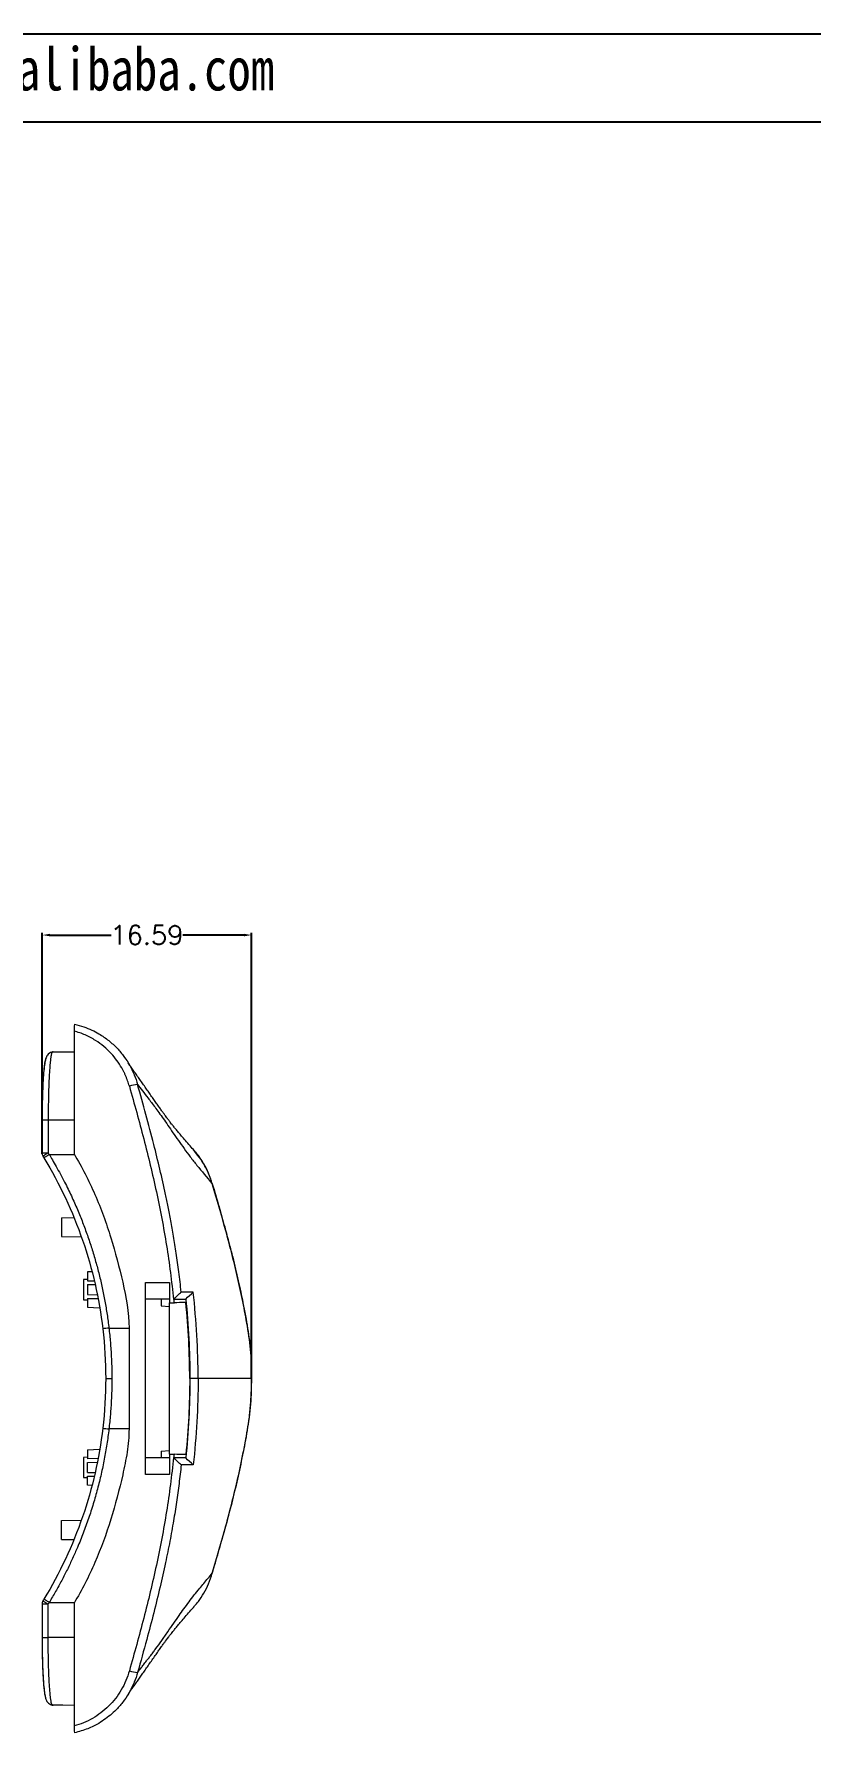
# Model space of a CAD drawing. Header units: inches. Extents: x 1474 to 3696, y 573 to 1061.
# Drawn here: x 3265.2 to 3326.6, y 730.8 to 865.5 of the extents above; entities that cross this region are included whole.
import ezdxf

# ---------------------------------------------------------------- set-up
doc = ezdxf.new("R2010")
doc.units = ezdxf.units.IN
doc.layers.add('文字', color=81, linetype='Continuous')
doc.styles.get("Standard").update_dxf_attribs({"font": 'txt', "bigfont": 'gbcbig.shx'})
doc.styles.add('宋体', font='', dxfattribs={"width": 0.8, "height": 3.5})
doc.styles.get('宋体').set_extended_font_data('SimSun')
doc.dimstyles.new('2', dxfattribs={"dimtxt": 1.5, "dimasz": 0.6, "dimexe": 0.18, "dimexo": 0.0625, "dimgap": 0.09, "dimtad": 0, "dimtih": 1, "dimtoh": 1, "dimzin": 0, "dimdsep": 46, "dimtxsty": 'Standard', "dimcen": 0, "dimadec": 0, "dimazin": 2, "dimtfac": 1, "dimtofl": 0, "dimtmove": 0, "dimatfit": 3, "dimfxl": 0, "dimtolj": 1, "dimtzin": 0, "dimarcsym": 0})

# ---------------------------------------------------------------- blocks, each defined once
blk = doc.blocks.new('*D189')
at = {"color": 0, "lineweight": -2, "transparency": 16777216}
for p, q in [((3265.81, 776.75), (3265.81, 794.27)), ((3266.41, 794.09), (3271.26, 794.09)), ((3281.79, 794.09), (3276.94, 794.09)), ((3282.39, 759), (3282.39, 794.27))]:
    blk.add_line(p, q, dxfattribs=at)
at = {"color": 0, "transparency": 16777216}
for points in [[(3266.41, 794.19), (3266.41, 793.99), (3265.81, 794.09)], [(3281.79, 794.19), (3281.79, 793.99), (3282.39, 794.09)]]:
    blk.add_solid(points, dxfattribs=at)
at = {"layer": 'Defpoints', "color": 0, "transparency": 16777216}
for p in [(3282.39, 794.09), (3265.81, 776.68), (3282.39, 758.94)]:
    blk.add_point(p, dxfattribs=at)
at = {"color": 0, "transparency": 16777216, "insert": (3274.1, 794.09), "char_height": 1.5, "attachment_point": 5}
blk.add_mtext('\\A1;16.59', dxfattribs=at)

msp = doc.modelspace()

# ---------------------------------------------------------------- linework, layer by layer
for p, q in [((3024.897, 865.516), (3438.659, 865.516)), ((3035.603, 858.551), (3431.694, 858.551))]:
    msp.add_line(p, q)
at = {"color": 7, "linetype": 'Continuous', "lineweight": 15}
for p, q in [((3268.327, 786.48), (3268.327, 776.739)), ((3268.327, 784.818), (3266.553, 784.787)), ((3265.788, 779.456), (3265.788, 776.819)), ((3266.279, 779.456), (3266.279, 776.819)), ((3266.359, 776.686), (3268.356, 776.69)), ((3267.321, 771.688), (3268.309, 771.698)), ((3267.321, 771.688), (3267.321, 770.188)), ((3267.321, 770.188), (3268.895, 770.172)), ((3269.381, 766.791), (3269.081, 766.788)), ((3269.081, 766.788), (3269.081, 765.188)), ((3269.743, 767.407), (3269.381, 767.388)), ((3269.381, 767.388), (3269.381, 766.684)), ((3269.381, 766.684), (3269.908, 766.687)), ((3269.381, 766.388), (3269.975, 766.393)), ((3269.381, 766.388), (3269.381, 765.588)), ((3273.981, 766.538), (3275.881, 766.538)), ((3273.981, 751.338), (3273.981, 766.538)), ((3275.881, 766.538), (3275.881, 764.938)), ((3269.081, 765.188), (3269.381, 765.186)), ((3269.381, 765.588), (3270.16, 765.581)), ((3269.381, 765.292), (3270.227, 765.288)), ((3269.381, 765.292), (3269.381, 764.588)), ((3275.881, 765.238), (3273.981, 765.238)), ((3275.231, 765.238), (3275.231, 764.688)), ((3269.381, 764.588), (3270.345, 764.538)), ((3275.231, 764.688), (3275.881, 764.654)), ((3275.881, 764.938), (3276.274, 764.945)), ((3275.881, 752.938), (3275.881, 764.938)), ((3271.088, 762.938), (3272.681, 762.938)), ((3272.681, 762.938), (3272.681, 754.938)), ((3278.158, 758.938), (3277.509, 758.938)), ((3272.681, 754.938), (3271.088, 754.938)), ((3269.381, 753.288), (3270.345, 753.339)), ((3269.381, 753.288), (3269.381, 752.584)), ((3275.231, 753.188), (3275.881, 753.222)), ((3275.231, 753.188), (3275.231, 752.638)), ((3275.881, 752.938), (3275.881, 751.338)), ((3275.881, 752.938), (3276.274, 752.931)), ((3269.381, 752.691), (3269.081, 752.688)), ((3269.081, 752.688), (3269.081, 751.088)), ((3270.227, 752.588), (3269.381, 752.584)), ((3269.381, 752.288), (3270.16, 752.295)), ((3269.381, 751.488), (3269.381, 752.288)), ((3275.881, 752.638), (3273.981, 752.638)), ((3269.081, 751.088), (3269.381, 751.086)), ((3269.381, 751.488), (3269.975, 751.483)), ((3269.381, 751.192), (3269.908, 751.19)), ((3269.381, 750.488), (3269.381, 751.192)), ((3269.743, 750.469), (3269.381, 750.488)), ((3275.881, 751.338), (3273.981, 751.338)), ((3267.321, 747.688), (3268.895, 747.704)), ((3267.321, 746.188), (3267.321, 747.688)), ((3267.321, 746.188), (3268.309, 746.178)), ((3265.788, 741.057), (3265.788, 738.42)), ((3266.279, 738.42), (3266.279, 741.057)), ((3266.359, 741.19), (3268.356, 741.186)), ((3268.327, 741.138), (3268.327, 731.396)), ((3266.553, 733.089), (3268.327, 733.058))]:
    msp.add_line(p, q, dxfattribs=at)
at = {"color": 8, "linetype": 'Continuous', "lineweight": 15}
for p, q in [((3266.663, 784.828), (3268.327, 784.857)), ((3265.788, 779.456), (3266.279, 779.456)), ((3266.279, 779.456), (3268.327, 779.456)), ((3265.788, 776.819), (3266.279, 776.819)), ((3266.279, 741.057), (3265.788, 741.057)), ((3265.788, 738.42), (3266.279, 738.42)), ((3268.327, 738.42), (3266.279, 738.42)), ((3268.327, 733.019), (3266.663, 733.048))]:
    msp.add_line(p, q, dxfattribs=at)
at = {"color": 7, "linetype": 'Continuous', "lineweight": 15, "flags": 128}
for points in [[(3279.308, 774.299), (3279.324, 774.334), (3279.281, 774.37)], [(3279.281, 743.506), (3279.324, 743.542), (3279.308, 743.577)]]:
    msp.add_lwpolyline(points, dxfattribs=at)
at = {"color": 7, "linetype": 'Continuous', "lineweight": 15}
for centre, radius, start, end in [((3266.675, 784.326), 0.502, 91.42475, 137.1009), ((3273.433, 780.274), 1.965, 92.03097, 111.54183), ((3277.967, 703.45), 59.884, 96.59634, 97.06644), ((3277.967, 814.426), 59.884, 262.93356, 263.40366), ((3266.283, 741.061), 0.494, 164.49363, 180.44283), ((3273.433, 737.603), 1.965, 248.45817, 267.96903), ((3266.675, 733.55), 0.502, 235.17185, 268.59016)]:
    msp.add_arc(centre, radius, start, end, dxfattribs=at)
for points, knots in [([(3268.367, 787.026), (3268.357, 787.039), (3268.347, 786.983), (3268.332, 786.78), (3268.327, 786.632), (3268.327, 786.48)], [0, 0, 0, 0, 0.5, 0.5, 1, 1, 1, 1]), ([(3268.367, 787.026), (3268.613, 786.963), (3269.082, 786.84), (3269.725, 786.573), (3270.393, 786.22), (3271.072, 785.75), (3271.736, 785.14), (3272.291, 784.475), (3272.739, 783.793), (3272.959, 783.309), (3273.061, 783.083)], [0, 0, 0, 0, 0.1217057, 0.2327964, 0.3321396, 0.4816483, 0.6229041, 0.755301, 0.8856928, 1, 1, 1, 1]), ([(3272.711, 782.102), (3272.69, 782.175), (3272.647, 782.32), (3272.575, 782.535), (3272.495, 782.746), (3272.408, 782.954), (3272.314, 783.158), (3272.213, 783.359), (3272.027, 783.697), (3271.73, 784.156), (3271.258, 784.73), (3270.696, 785.268), (3270.131, 785.679), (3269.628, 785.972), (3269.207, 786.176), (3268.774, 786.349), (3268.476, 786.436), (3268.327, 786.48)], [0, 0, 0, 0, 0.0341895, 0.0682585, 0.102253, 0.1362189, 0.1702026, 0.20425, 0.2384071, 0.3458841, 0.4536926, 0.5795503, 0.7056057, 0.7793939, 0.852798, 0.9262046, 1, 1, 1, 1]), ([(3266.089, 784.298), (3266.078, 784.274), (3266.058, 784.231), (3266.031, 784.128), (3266.007, 784.01), (3265.982, 783.855), (3265.955, 783.658), (3265.925, 783.376), (3265.893, 782.994), (3265.866, 782.577), (3265.848, 782.221), (3265.836, 781.948), (3265.825, 781.664), (3265.809, 781.169), (3265.793, 780.436), (3265.79, 779.781), (3265.789, 779.456)], [0, 0, 0, 0, 0.0660595, 0.1148975, 0.1636067, 0.2187364, 0.2800033, 0.3413544, 0.4379681, 0.534839, 0.5812312, 0.6274096, 0.67358, 0.7199487, 0.8611, 1, 1, 1, 1]), ([(3266.608, 784.787), (3266.547, 784.777), (3266.417, 784.755), (3266.21, 784.598), (3266.076, 784.327), (3266.014, 784.003), (3265.944, 783.493), (3265.884, 782.787), (3265.844, 782.036), (3265.82, 781.336), (3265.805, 780.748), (3265.796, 780.116), (3265.794, 779.679), (3265.794, 779.456)], [0, 0, 0, 0, 0.0294703, 0.0630695, 0.1445582, 0.2503265, 0.3727847, 0.5088703, 0.6585976, 0.7387197, 0.8223186, 0.909394, 1, 1, 1, 1]), ([(3266.663, 784.828), (3266.649, 784.838), (3266.623, 784.856), (3266.593, 784.841), (3266.578, 784.787), (3266.575, 784.777)], [0, 0, 0, 0, 0.4622092, 0.8954189, 1, 1, 1, 1]), ([(3277.881, 776.973), (3277.757, 777.114), (3277.5, 777.406), (3277.161, 777.791), (3276.857, 778.142), (3276.602, 778.442), (3276.389, 778.699), (3276.212, 778.918), (3276.067, 779.102), (3275.955, 779.246), (3275.87, 779.357), (3275.799, 779.451), (3275.72, 779.556), (3275.625, 779.682), (3275.516, 779.831), (3275.392, 780), (3275.24, 780.211), (3275.059, 780.463), (3274.853, 780.757), (3274.634, 781.069), (3274.408, 781.395), (3274.178, 781.727), (3273.947, 782.058), (3273.712, 782.395), (3273.474, 782.731), (3273.237, 783.064), (3273.007, 783.386), (3272.79, 783.691), (3272.675, 783.87), (3272.619, 783.958)], [0, 0, 0, 0, 0.0387735, 0.0806507, 0.1185292, 0.1524381, 0.1823903, 0.2083884, 0.2304314, 0.2485156, 0.2613777, 0.2720014, 0.2844472, 0.2991733, 0.3161818, 0.3354746, 0.357054, 0.3878285, 0.4223133, 0.4605111, 0.5024213, 0.5480363, 0.5973438, 0.6503383, 0.7128966, 0.7799302, 0.8514312, 0.9273612, 1, 1, 1, 1]), ([(3272.711, 782.102), (3273.099, 780.715), (3273.482, 779.327), (3274.205, 776.541), (3274.543, 775.141), (3275.152, 772.325), (3275.422, 770.909), (3275.878, 768.062), (3276.064, 766.631), (3276.204, 765.195)], [0, 0, 0, 0, 0.25, 0.25, 0.5, 0.5, 0.75, 0.75, 1, 1, 1, 1]), ([(3276.817, 765.785), (3276.787, 766.058), (3276.729, 766.592), (3276.632, 767.376), (3276.531, 768.13), (3276.426, 768.852), (3276.318, 769.544), (3276.21, 770.204), (3276.1, 770.834), (3275.991, 771.432), (3275.884, 772), (3275.778, 772.538), (3275.675, 773.046), (3275.327, 774.704), (3274.6, 777.779), (3273.8, 780.662), (3273.363, 782.238)], [0, 0, 0, 0, 0.0486717, 0.0955509, 0.1406379, 0.1839325, 0.2254344, 0.2651429, 0.3030582, 0.3391808, 0.3735116, 0.4060508, 0.4367989, 0.4657562, 0.7079978, 1, 1, 1, 1]), ([(3273.363, 782.238), (3273.47, 782.089), (3273.598, 781.923), (3273.879, 781.562), (3274.032, 781.369), (3274.364, 780.942), (3274.543, 780.707), (3274.94, 780.174), (3275.157, 779.874), (3275.629, 779.201), (3275.885, 778.828), (3276.438, 778.023), (3276.734, 777.595), (3277.207, 776.942), (3277.37, 776.723), (3277.707, 776.283), (3277.882, 776.06), (3278.432, 775.378), (3278.835, 774.903), (3279.281, 774.37)], [0, 0, 0, 0, 0.125, 0.125, 0.25, 0.25, 0.375, 0.375, 0.5, 0.5, 0.625, 0.625, 0.75, 0.75, 0.8125, 0.8125, 0.875, 0.875, 1, 1, 1, 1]), ([(3265.807, 776.683), (3265.817, 776.647), (3265.83, 776.602), (3265.859, 776.566), (3265.864, 776.56)], [0, 0, 0, 0, 0.8128662, 1, 1, 1, 1]), ([(3266.279, 776.819), (3266.229, 776.788), (3266.176, 776.756), (3266.073, 776.692), (3266.023, 776.661), (3265.942, 776.61), (3265.91, 776.59), (3265.87, 776.564), (3265.861, 776.558), (3265.862, 776.558)], [0, 0, 0, 0, 0.25, 0.25, 0.5, 0.5, 0.75, 0.75, 1, 1, 1, 1]), ([(3266.359, 776.686), (3266.347, 776.679), (3266.317, 776.66), (3266.262, 776.626), (3266.196, 776.585), (3266.126, 776.54), (3266.048, 776.493), (3265.983, 776.454), (3265.946, 776.431), (3265.943, 776.429), (3265.941, 776.428)], [0, 0, 0, 0, 0.0540281, 0.1366515, 0.2505545, 0.372939, 0.5008805, 0.7081868, 0.8744342, 1, 1, 1, 1]), ([(3265.941, 776.428), (3267.188, 774.371), (3268.216, 772.18), (3269.781, 767.629), (3270.319, 765.27), (3270.6, 762.88)], [0, 0, 0, 0, 0.5, 0.5, 1, 1, 1, 1]), ([(3266.279, 776.819), (3266.297, 776.791), (3266.324, 776.747), (3266.349, 776.702), (3266.359, 776.686)], [0, 0, 0, 0, 0.6379219, 1, 1, 1, 1]), ([(3266.359, 776.686), (3266.442, 776.546), (3266.628, 776.234), (3267.045, 775.511), (3267.555, 774.562), (3268.113, 773.418), (3268.588, 772.355), (3269.011, 771.315), (3269.388, 770.293), (3269.732, 769.262), (3270.043, 768.224), (3270.32, 767.179), (3270.564, 766.128), (3270.773, 765.07), (3270.952, 764.007), (3271.042, 763.295), (3271.088, 762.938)], [0, 0, 0, 0, 0.0334642, 0.0743149, 0.1710238, 0.2539768, 0.3349159, 0.4094442, 0.4837985, 0.5579646, 0.6319269, 0.7056924, 0.7793184, 0.8528682, 0.9264058, 1, 1, 1, 1]), ([(3268.327, 776.739), (3268.952, 775.706), (3269.496, 774.629), (3270.221, 772.962), (3270.446, 772.396), (3270.865, 771.256), (3271.058, 770.679), (3271.598, 768.936), (3271.906, 767.753), (3272.45, 765.375), (3272.681, 764.179), (3272.681, 762.938)], [0, 0, 0, 0, 0.25, 0.25, 0.375, 0.375, 0.5, 0.5, 0.75, 0.75, 1, 1, 1, 1]), ([(3279.297, 774.322), (3279.202, 774.609), (3279.015, 775.181), (3278.603, 775.957), (3278.187, 776.585), (3277.886, 776.924), (3277.767, 777.057)], [0, 0, 0, 0, 0.2868576, 0.5704355, 0.8305395, 1, 1, 1, 1]), ([(3279.281, 774.37), (3279.19, 774.653), (3279.014, 775.202), (3278.671, 775.873), (3278.337, 776.396), (3278.089, 776.733), (3277.928, 776.914), (3277.878, 776.971)], [0, 0, 0, 0, 0.29709382, 0.57829108, 0.75528164, 0.92289295, 1, 1, 1, 1]), ([(3279.281, 774.37), (3279.46, 773.759), (3279.794, 772.622), (3280.238, 771.039), (3280.596, 769.71), (3280.963, 768.289), (3281.338, 766.733), (3281.664, 765.18), (3281.905, 763.92), (3282.082, 762.922), (3282.255, 761.734), (3282.352, 760.624), (3282.392, 759.618), (3282.395, 759.154), (3282.396, 758.938)], [0, 0, 0, 0, 0.1209686, 0.2253212, 0.3125393, 0.3825924, 0.50425, 0.6166162, 0.6840101, 0.7478406, 0.8089952, 0.9119134, 0.959145, 1, 1, 1, 1]), ([(3282.404, 758.939), (3282.392, 759.618), (3282.368, 761.01), (3282.082, 763.042), (3281.703, 765.031), (3281.159, 767.581), (3280.361, 770.672), (3279.654, 773.106), (3279.307, 774.299)], [0, 0, 0, 0, 0.1294422, 0.2650494, 0.3906752, 0.5157776, 0.762633, 1, 1, 1, 1]), ([(3276.246, 765.238), (3276.367, 765.36), (3276.493, 765.485), (3276.659, 765.646), (3276.71, 765.694), (3276.787, 765.764), (3276.812, 765.785), (3276.817, 765.785)], [0, 0, 0, 0, 0.5, 0.5, 0.75, 0.75, 1, 1, 1, 1]), ([(3277.176, 765.238), (3277.283, 764.192), (3277.363, 763.142), (3277.476, 761.042), (3277.509, 759.99), (3277.509, 758.938)], [0, 0, 0, 0, 0.5, 0.5, 1, 1, 1, 1]), ([(3278.158, 758.938), (3278.158, 760.082), (3278.119, 761.225), (3277.986, 763.508), (3277.894, 764.648), (3277.767, 765.785)], [0, 0, 0, 0, 0.5, 0.5, 1, 1, 1, 1]), ([(3277.489, 758.938), (3277.489, 759.944), (3277.459, 760.949), (3277.356, 762.957), (3277.282, 763.96), (3277.184, 764.961)], [0, 0, 0, 0, 0.5, 0.5, 1, 1, 1, 1]), ([(3271.088, 762.938), (3271.109, 762.748), (3271.152, 762.367), (3271.204, 761.796), (3271.248, 761.224), (3271.281, 760.653), (3271.305, 760.081), (3271.32, 759.51), (3271.321, 759.129), (3271.322, 758.938)], [0, 0, 0, 0, 0.1433716, 0.2865047, 0.4294394, 0.572216, 0.7148746, 0.8574558, 1, 1, 1, 1]), ([(3270.831, 758.938), (3270.831, 758.938), (3270.842, 758.938), (3270.889, 758.938), (3270.927, 758.938), (3271.022, 758.938), (3271.08, 758.938), (3271.201, 758.938), (3271.264, 758.938), (3271.322, 758.938)], [0, 0, 0, 0, 0.25, 0.25, 0.5, 0.5, 0.75, 0.75, 1, 1, 1, 1]), ([(3271.322, 758.938), (3271.321, 758.748), (3271.32, 758.367), (3271.305, 757.795), (3271.281, 757.224), (3271.248, 756.652), (3271.204, 756.081), (3271.152, 755.509), (3271.109, 755.129), (3271.088, 754.938)], [0, 0, 0, 0, 0.1425442, 0.2851254, 0.427784, 0.5705606, 0.7134953, 0.8566284, 1, 1, 1, 1]), ([(3277.509, 758.938), (3277.509, 757.886), (3277.476, 756.834), (3277.363, 754.734), (3277.283, 753.685), (3277.176, 752.638)], [0, 0, 0, 0, 0.5, 0.5, 1, 1, 1, 1]), ([(3277.489, 758.938), (3277.489, 757.933), (3277.459, 756.927), (3277.356, 754.919), (3277.282, 753.916), (3277.184, 752.915)], [0, 0, 0, 0, 0.5, 0.5, 1, 1, 1, 1]), ([(3277.509, 758.938), (3277.502, 758.938), (3277.496, 758.938), (3277.489, 758.938), (3277.489, 758.938)], [0.009696139, 0.009696139, 0.009696139, 0.009696139, 0.026184664, 0.026860319, 0.026860319, 0.026860319, 0.026860319]), ([(3278.158, 758.938), (3278.158, 757.794), (3278.119, 756.651), (3277.986, 754.368), (3277.894, 753.228), (3277.767, 752.092)], [0, 0, 0, 0, 0.5, 0.5, 1, 1, 1, 1]), ([(3282.396, 758.938), (3281.943, 758.938), (3281.523, 758.938), (3280.736, 758.938), (3280.369, 758.938), (3279.677, 758.938), (3279.354, 758.938), (3278.891, 758.938), (3278.739, 758.938), (3278.443, 758.938), (3278.297, 758.938), (3278.158, 758.938)], [0, 0, 0, 0, 0.25, 0.25, 0.5, 0.5, 0.75, 0.75, 0.875, 0.875, 1, 1, 1, 1]), ([(3279.281, 743.506), (3279.444, 744.06), (3279.779, 745.201), (3280.277, 746.97), (3280.779, 748.85), (3281.272, 750.846), (3281.65, 752.619), (3281.925, 754.059), (3282.098, 755.057), (3282.235, 756.021), (3282.332, 756.988), (3282.387, 757.994), (3282.393, 758.634), (3282.396, 758.938)], [0, 0, 0, 0, 0.1096698, 0.226115, 0.3493729, 0.4795124, 0.6166079, 0.6937669, 0.7578901, 0.808986, 0.8786186, 0.942265, 1, 1, 1, 1]), ([(3279.308, 743.577), (3279.66, 744.792), (3280.371, 747.241), (3281.171, 750.344), (3281.71, 752.88), (3282.086, 754.858), (3282.368, 756.879), (3282.392, 758.262), (3282.404, 758.938)], [0, 0, 0, 0, 0.2417182, 0.48719, 0.6115369, 0.7364937, 0.8713744, 1, 1, 1, 1]), ([(3282.393, 758.938), (3282.405, 758.938), (3282.462, 758.938), (3282.425, 758.938), (3282.396, 758.938)], [0, 0, 0, 0, 0.2130233, 1, 1, 1, 1]), ([(3270.6, 754.997), (3270.319, 752.606), (3269.781, 750.247), (3268.216, 745.697), (3267.188, 743.505), (3265.941, 741.449)], [0, 0, 0, 0, 0.5, 0.5, 1, 1, 1, 1]), ([(3271.088, 754.938), (3271.063, 754.737), (3271.014, 754.336), (3270.926, 753.736), (3270.829, 753.138), (3270.721, 752.542), (3270.602, 751.948), (3270.473, 751.355), (3270.333, 750.765), (3270.182, 750.176), (3270.021, 749.589), (3269.849, 749.005), (3269.667, 748.422), (3269.474, 747.842), (3269.27, 747.265), (3269.056, 746.691), (3268.832, 746.12), (3268.553, 745.449), (3268.212, 744.676), (3267.796, 743.802), (3267.349, 742.927), (3266.872, 742.053), (3266.53, 741.479), (3266.359, 741.19)], [0, 0, 0, 0, 0.0413994, 0.0827719, 0.1241305, 0.165488, 0.2068556, 0.2482447, 0.2896666, 0.3311325, 0.3726539, 0.414241, 0.4558957, 0.4976151, 0.5393964, 0.5812368, 0.6231338, 0.6650852, 0.7300051, 0.7960732, 0.8631828, 0.9312044, 1, 1, 1, 1]), ([(3272.681, 754.938), (3272.681, 754.316), (3272.622, 753.706), (3272.439, 752.501), (3272.314, 751.905), (3271.906, 750.124), (3271.599, 748.942), (3270.878, 746.615), (3270.462, 745.471), (3269.496, 743.247), (3268.951, 742.17), (3268.327, 741.138)], [0, 0, 0, 0, 0.125, 0.125, 0.25, 0.25, 0.5, 0.5, 0.75, 0.75, 1, 1, 1, 1]), ([(3276.204, 752.681), (3276.064, 751.245), (3275.878, 749.814), (3275.422, 746.967), (3275.152, 745.551), (3274.543, 742.735), (3274.205, 741.336), (3273.482, 738.549), (3273.099, 737.161), (3272.711, 735.774)], [0, 0, 0, 0, 0.25, 0.25, 0.5, 0.5, 0.75, 0.75, 1, 1, 1, 1]), ([(3276.817, 752.091), (3276.79, 751.843), (3276.736, 751.348), (3276.645, 750.608), (3276.548, 749.869), (3276.442, 749.132), (3276.329, 748.398), (3276.16, 747.369), (3275.916, 746.016), (3275.562, 744.266), (3275.139, 742.374), (3274.639, 740.339), (3274.043, 738.08), (3273.604, 736.505), (3273.363, 735.638)], [0, 0, 0, 0, 0.04427569, 0.0885094, 0.13269931, 0.1768438, 0.22094216, 0.26499472, 0.36233535, 0.46574551, 0.58308263, 0.70798708, 0.83942955, 1, 1, 1, 1]), ([(3276.817, 752.091), (3276.812, 752.091), (3276.787, 752.112), (3276.71, 752.183), (3276.659, 752.23), (3276.494, 752.39), (3276.366, 752.516), (3276.246, 752.638)], [0, 0, 0, 0, 0.25, 0.25, 0.5, 0.5, 1, 1, 1, 1]), ([(3273.363, 735.638), (3273.39, 735.675), (3273.444, 735.75), (3273.537, 735.872), (3273.632, 735.996), (3273.728, 736.119), (3273.866, 736.297), (3274.03, 736.506), (3274.226, 736.757), (3274.407, 736.991), (3274.602, 737.248), (3274.883, 737.624), (3275.253, 738.136), (3275.729, 738.82), (3276.194, 739.499), (3276.62, 740.114), (3277.023, 740.682), (3277.423, 741.226), (3277.841, 741.766), (3278.233, 742.252), (3278.599, 742.694), (3278.932, 743.091), (3279.166, 743.369), (3279.281, 743.506)], [0, 0, 0, 0, 0.0302076, 0.0619259, 0.0951493, 0.1218356, 0.1495265, 0.2171252, 0.2570715, 0.3003709, 0.348634, 0.3904592, 0.4795748, 0.5637071, 0.6367236, 0.6969965, 0.7481914, 0.8017314, 0.8522827, 0.9002855, 0.9345627, 0.9677981, 1, 1, 1, 1]), ([(3277.874, 740.908), (3277.978, 741.028), (3278.252, 741.342), (3278.631, 741.929), (3279.015, 742.673), (3279.191, 743.224), (3279.281, 743.506)], [0, 0, 0, 0, 0.15958948, 0.42156388, 0.702825, 1, 1, 1, 1]), ([(3265.862, 741.319), (3265.861, 741.318), (3265.87, 741.312), (3265.91, 741.286), (3265.942, 741.266), (3266.023, 741.215), (3266.073, 741.185), (3266.176, 741.121), (3266.229, 741.088), (3266.279, 741.057)], [0, 0, 0, 0, 0.25, 0.25, 0.5, 0.5, 0.75, 0.75, 1, 1, 1, 1]), ([(3266.359, 741.19), (3266.347, 741.197), (3266.318, 741.215), (3266.263, 741.249), (3266.196, 741.292), (3266.126, 741.336), (3266.053, 741.38), (3265.991, 741.418), (3265.949, 741.444), (3265.943, 741.447), (3265.941, 741.449)], [0, 0, 0, 0, 0.0518835, 0.1344042, 0.250503, 0.3728373, 0.5007927, 0.674151, 0.8422376, 1, 1, 1, 1]), ([(3266.279, 741.057), (3266.297, 741.086), (3266.324, 741.13), (3266.35, 741.174), (3266.359, 741.19)], [0, 0, 0, 0, 0.6485527, 1, 1, 1, 1]), ([(3272.621, 733.923), (3272.672, 734.001), (3272.775, 734.163), (3272.969, 734.438), (3273.177, 734.728), (3273.39, 735.027), (3273.61, 735.337), (3273.834, 735.656), (3274.07, 735.994), (3274.315, 736.347), (3274.566, 736.708), (3274.808, 737.056), (3275.038, 737.383), (3275.243, 737.671), (3275.421, 737.916), (3275.569, 738.118), (3275.694, 738.286), (3275.791, 738.415), (3275.867, 738.516), (3275.946, 738.618), (3276.044, 738.745), (3276.175, 738.912), (3276.345, 739.122), (3276.559, 739.383), (3276.818, 739.69), (3277.131, 740.051), (3277.482, 740.45), (3277.751, 740.755), (3277.881, 740.903)], [0, 0, 0, 0, 0.06553563, 0.13510518, 0.20102373, 0.26325557, 0.32178896, 0.37662677, 0.42777635, 0.47978063, 0.52730841, 0.57034631, 0.60889141, 0.64294687, 0.66950933, 0.69251561, 0.71196974, 0.72787586, 0.73827621, 0.75075209, 0.76629709, 0.78490831, 0.8110588, 0.84154915, 0.87638086, 0.91556667, 0.95913714, 1, 1, 1, 1]), ([(3265.789, 738.42), (3265.79, 738.093), (3265.792, 737.684), (3265.8, 737.207), (3265.804, 736.97), (3265.81, 736.737), (3265.819, 736.383), (3265.835, 735.923), (3265.858, 735.441), (3265.882, 735.049), (3265.905, 734.736), (3265.931, 734.437), (3265.962, 734.162), (3265.994, 733.936), (3266.026, 733.777), (3266.046, 733.681), (3266.057, 733.658), (3266.058, 733.656)], [0, 0, 0, 0, 0.1486305, 0.1860858, 0.2234821, 0.2609147, 0.2984777, 0.3969559, 0.495501, 0.5644251, 0.6329434, 0.7016438, 0.783257, 0.8649429, 0.9297913, 0.9947745, 1, 1, 1, 1]), ([(3265.794, 738.42), (3265.794, 738.166), (3265.796, 737.673), (3265.808, 736.971), (3265.825, 736.335), (3265.848, 735.772), (3265.873, 735.283), (3265.91, 734.747), (3265.957, 734.235), (3266.022, 733.804), (3266.067, 733.581), (3266.124, 733.419), (3266.215, 733.271), (3266.35, 733.16), (3266.49, 733.103), (3266.568, 733.095), (3266.607, 733.091)], [0, 0, 0, 0, 0.1026954, 0.1997199, 0.2911004, 0.3768445, 0.4569737, 0.5314834, 0.663473, 0.7729488, 0.8597643, 0.8957198, 0.9298691, 0.9645008, 0.9822743, 1, 1, 1, 1]), ([(3272.711, 735.774), (3272.561, 735.241), (3272.343, 734.728), (3271.788, 733.783), (3271.451, 733.35), (3270.683, 732.591), (3270.253, 732.265), (3269.329, 731.736), (3268.836, 731.533), (3268.327, 731.396)], [0, 0, 0, 0, 0.25, 0.25, 0.5, 0.5, 0.75, 0.75, 1, 1, 1, 1]), ([(3273.061, 734.793), (3272.96, 734.571), (3272.744, 734.094), (3272.305, 733.422), (3271.821, 732.836), (3271.323, 732.353), (3270.828, 731.954), (3270.199, 731.542), (3269.384, 731.13), (3268.723, 730.948), (3268.367, 730.85)], [0, 0, 0, 0, 0.11225606, 0.24106063, 0.37150998, 0.46643719, 0.56656304, 0.67146659, 0.82301385, 1, 1, 1, 1]), ([(3266.663, 733.048), (3266.648, 733.038), (3266.619, 733.017), (3266.59, 733.045), (3266.576, 733.088), (3266.575, 733.091)], [0, 0, 0, 0, 0.4999265, 0.9638316, 1, 1, 1, 1]), ([(3268.327, 731.396), (3268.327, 731.244), (3268.332, 731.097), (3268.347, 730.894), (3268.357, 730.837), (3268.367, 730.85)], [0, 0, 0, 0, 0.5, 0.5, 1, 1, 1, 1])]:
    msp.add_open_spline(points, degree=3, knots=knots, dxfattribs=at)
at = {"color": 8, "linetype": 'Continuous', "lineweight": 15}
for points, knots in [([(3266.575, 784.777), (3266.556, 784.724), (3266.529, 784.652), (3266.498, 784.478), (3266.48, 784.361), (3266.463, 784.234), (3266.447, 784.101), (3266.433, 783.964), (3266.413, 783.744), (3266.387, 783.415), (3266.358, 782.943), (3266.334, 782.426), (3266.314, 781.871), (3266.298, 781.287), (3266.283, 780.489), (3266.281, 779.868), (3266.279, 779.456)], [0, 0, 0, 0, 0.1167433, 0.1579982, 0.1974024, 0.2349378, 0.2705908, 0.3043545, 0.3362337, 0.4219768, 0.5069687, 0.5911629, 0.6745799, 0.7573479, 0.8392301, 1, 1, 1, 1]), ([(3273.061, 783.083), (3273.074, 783.057), (3273.205, 782.789), (3273.288, 782.5), (3273.363, 782.238)], [0, 0, 0, 0, 0.0968271, 1, 1, 1, 1]), ([(3266.575, 733.091), (3266.564, 733.12), (3266.542, 733.178), (3266.514, 733.304), (3266.493, 733.425), (3266.478, 733.527), (3266.464, 733.632), (3266.452, 733.739), (3266.44, 733.845), (3266.43, 733.95), (3266.412, 734.147), (3266.387, 734.464), (3266.358, 734.939), (3266.334, 735.459), (3266.314, 736.015), (3266.298, 736.598), (3266.283, 737.393), (3266.281, 738.01), (3266.279, 738.42)], [0, 0, 0, 0, 0.06621, 0.1324623, 0.1675865, 0.2007023, 0.2318159, 0.2609358, 0.2880587, 0.3131801, 0.3362995, 0.4226833, 0.5080979, 0.5925481, 0.6760575, 0.7585759, 0.8400595, 1, 1, 1, 1]), ([(3273.363, 735.638), (3273.288, 735.378), (3273.205, 735.089), (3273.074, 734.821), (3273.061, 734.793)], [0, 0, 0, 0, 0.8970645, 1, 1, 1, 1])]:
    msp.add_open_spline(points, degree=3, knots=knots, dxfattribs=at)
at = {"color": 7, "linetype": 'Continuous', "lineweight": 15}
for points in [[(3265.789, 776.819), (3265.79, 776.796), (3265.791, 776.75), (3265.802, 776.706), (3265.807, 776.683)], [(3265.862, 776.558), (3265.888, 776.514), (3265.915, 776.471), (3265.941, 776.428)], [(3276.204, 765.195), (3276.217, 765.21), (3276.231, 765.224), (3276.246, 765.238)], [(3276.274, 764.945), (3276.265, 765.043), (3276.255, 765.141), (3276.246, 765.238)], [(3276.246, 765.238), (3276.5, 765.238), (3276.82, 765.238), (3277.176, 765.238)], [(3277.767, 765.785), (3277.406, 765.787), (3277.08, 765.787), (3276.817, 765.785)], [(3277.176, 765.238), (3277.373, 765.421), (3277.57, 765.603), (3277.767, 765.785)], [(3277.184, 764.961), (3276.835, 764.955), (3276.523, 764.949), (3276.274, 764.945)], [(3270.6, 762.88), (3270.754, 761.572), (3270.831, 760.255), (3270.831, 758.938)], [(3270.831, 758.938), (3270.831, 757.621), (3270.754, 756.304), (3270.6, 754.997)], [(3276.246, 752.638), (3276.255, 752.736), (3276.265, 752.833), (3276.274, 752.931)], [(3277.184, 752.915), (3276.835, 752.921), (3276.523, 752.927), (3276.274, 752.931)], [(3276.246, 752.638), (3276.231, 752.652), (3276.217, 752.667), (3276.204, 752.681)], [(3277.176, 752.638), (3276.82, 752.638), (3276.5, 752.638), (3276.246, 752.638)], [(3277.767, 752.092), (3277.406, 752.089), (3277.08, 752.089), (3276.817, 752.091)], [(3277.767, 752.092), (3277.57, 752.273), (3277.373, 752.456), (3277.176, 752.638)], [(3265.862, 741.319), (3265.85, 741.299), (3265.828, 741.259), (3265.814, 741.215), (3265.807, 741.193)], [(3265.941, 741.449), (3265.915, 741.405), (3265.888, 741.362), (3265.862, 741.319)]]:
    msp.add_open_spline(points, degree=3, dxfattribs=at)

# ---------------------------------------------------------------- texts
at = {"layer": '文字', "color": 0, "insert": (3239.703, 864.449), "char_height": 3.40546, "width": 59.83058, "attachment_point": 1, "style": '宋体'}
msp.add_mtext('www.szomk.en.alibaba.com', dxfattribs=at)

# ---------------------------------------------------------------- dimensions: what is measured, and where the dimension line sits
dim = msp.add_linear_dim(base=(3282.393, 794.09), p1=(3265.807, 776.683), p2=(3282.393, 758.938), dimstyle='2')
dim.commit()
dim.dimension.update_dxf_attribs({"geometry": '*D189', "text_midpoint": (3274.1, 794.09)})

doc.saveas('drawing.dxf')
